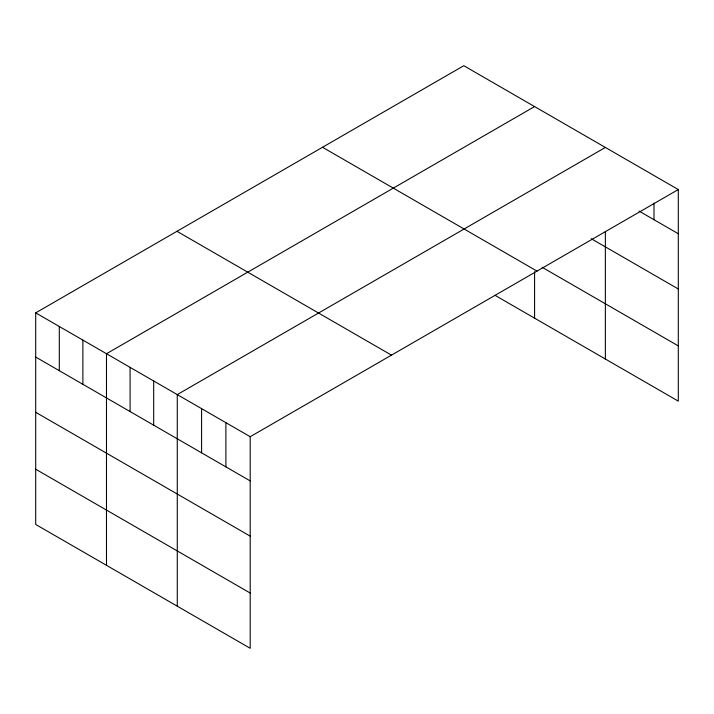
<?xml version="1.0" encoding="UTF-8"?>
<svg xmlns="http://www.w3.org/2000/svg" width="714" height="714" viewBox="0 0 714 714"><rect width="100%" height="100%" fill="white"/><g stroke="black" fill="none" stroke-linecap="round" stroke-linejoin="round"><path stroke-width="1.07" d="M678.3 189.549L250.203 436.709L250.203 648.294L35.7 524.451L35.7 312.866L463.797 65.706L678.3 189.549L678.3 401.134L494.945 295.275M534.581 106.573L106.484 353.733L106.484 565.318M605.365 147.441L177.268 394.601L177.268 606.186M639.03 211.067L678.3 233.746M591.21 238.699L678.3 288.983M542.131 267.277L678.3 345.897M322.523 147.271L537.026 271.115M176.974 231.309L391.477 355.144M35.7 312.866L250.203 436.709M35.7 357.062L250.203 480.906M35.7 412.299L250.203 536.143M35.7 469.214L250.203 593.048M653.988 203.133L653.988 219.707M605.365 231.407L605.365 359.026M534.581 271.757L534.581 318.158M225.892 422.679L225.892 466.867M201.58 408.64L201.58 452.828M153.68 380.981L153.68 425.169M130.082 367.362L130.082 411.55M82.886 340.114L82.886 384.302M59.298 326.494L59.298 370.682"/></g></svg>
